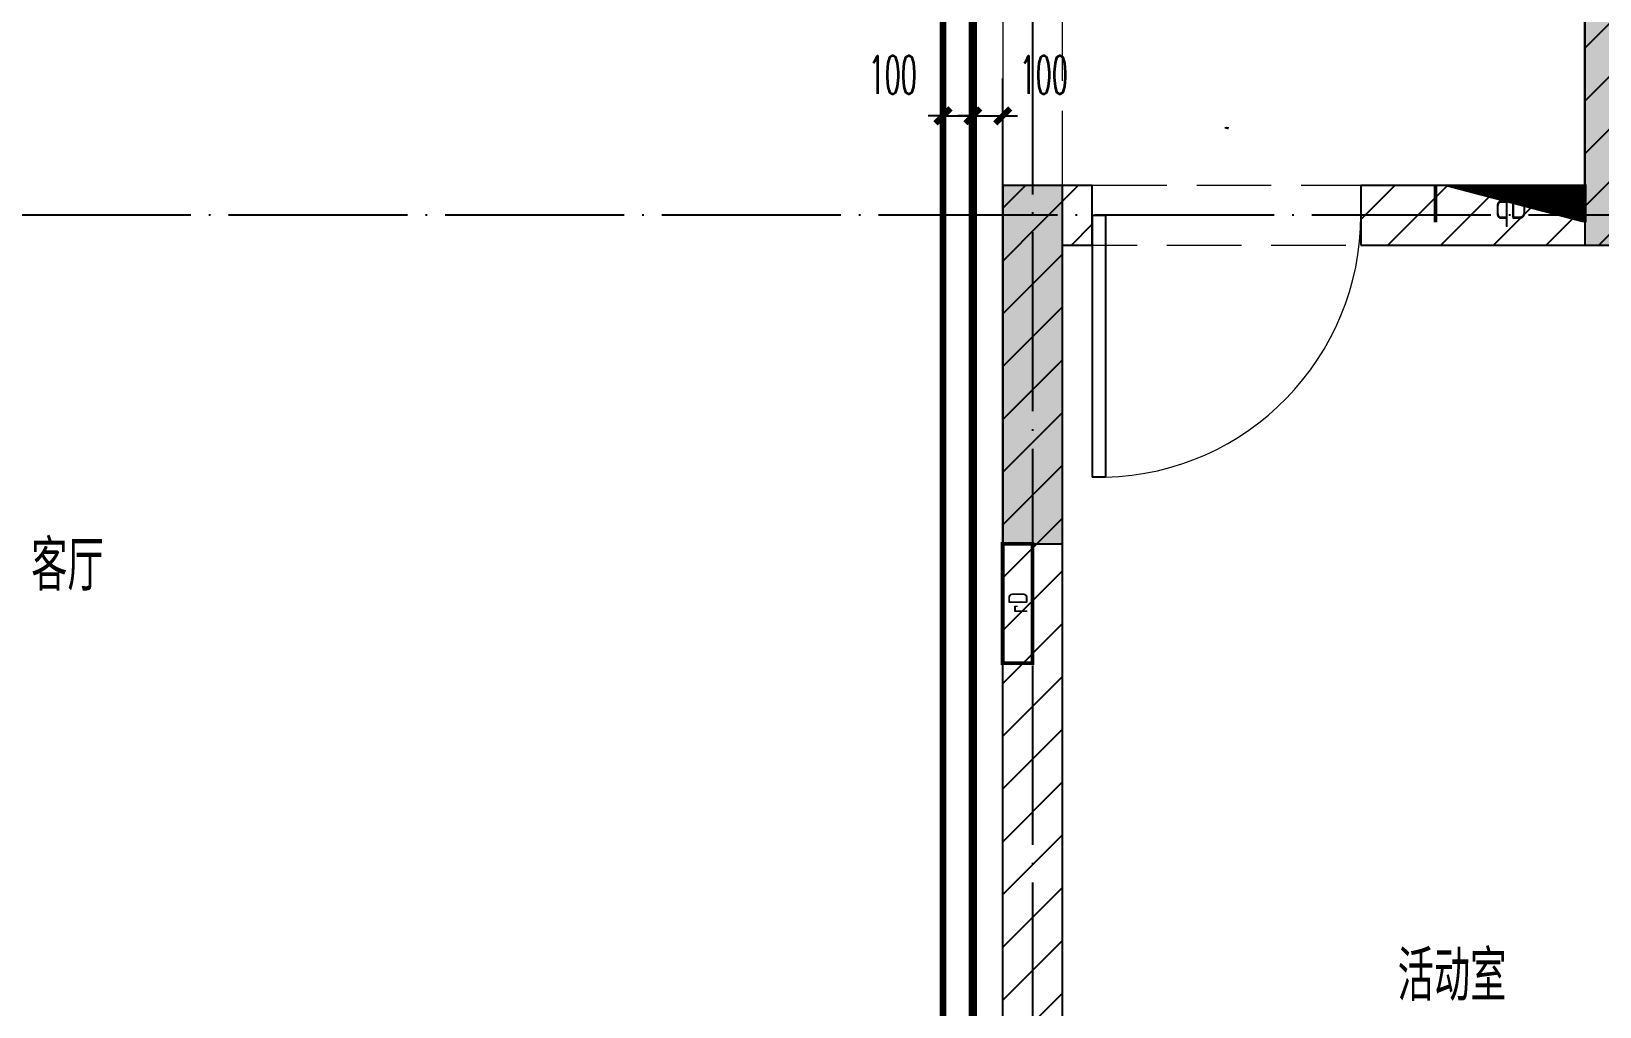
# Model space of a CAD drawing. Extents: x 27938 to 1507990, y 110129 to 923079.
# Drawn here: x 1207209 to 1212464, y 582974 to 586240 of the extents above; entities that cross this region are included whole.
import ezdxf

# ---------------------------------------------------------------- set-up
doc = ezdxf.new("R2010")
doc.units = 0
doc.header["$LTSCALE"] = 1000
doc.header["$MEASUREMENT"] = 0
doc.linetypes.add('DASH', pattern=[0.35, 0.25, -0.1])
doc.linetypes.add('DOTE', pattern=[2.4200000000000004, 2, -0.2, 0.02, -0.2])
for name, color, linetype in [('----建筑底图', 8, 'Continuous'), ('COLUMN', 9, 'Continuous'), ('DIM_SYMB', 3, 'Continuous'), ('DOTE', 1, 'Continuous'), ('PIPE-不分区热给水', 5, 'RJ'), ('PIPE-不分区给水', 3, 'J'), ('PUB_HATCH', 8, 'Continuous'), ('PUB_TEXT', 4, 'Continuous'), ('WALL', 9, 'Continuous'), ('WINDOW', 4, 'Continuous'), ('WINDOW_TEXT', 7, 'Continuous')]:
    doc.layers.add(name, color=color, linetype=linetype)
doc.layers.add('EQUIP-消防', color=3, linetype='Continuous', lineweight=20)
doc.layers.add('S-L主梁线', color=4, linetype='DASH', plot=False)
doc.styles.add('_TCH_DIM_T3', font='SIMPLEX.shx', dxfattribs={"width": 0.4941176470588236, "bigfont": 'GBCBIG.shx'})
doc.styles.add('_TCH_WINDOW', font='SIMPLEX.shx', dxfattribs={"width": 0.7, "height": 3.5, "bigfont": 'GBCBIG.shx'})
doc.styles.get("Standard").update_dxf_attribs({"font": 'gbenor.shx', "bigfont": 'gbcbig.shx'})
doc.styles.add('房间名称', font='TSSDENG', dxfattribs={"width": 0.8, "bigfont": 'HZTXT'})
doc.linetypes.add('J', pattern='A,3,-0.2,["J",Standard,S=0.25,R=0,X=-0.1,Y=-0.115],-0.2', length=3.4)
doc.linetypes.add('RJ', pattern='A,3,-0.2,["RJ",Standard,S=0.25,R=0,X=-0.1,Y=-0.115],-0.35', length=3.55)
doc.dimstyles.new('_TWT_ARCH&&50', dxfattribs={"dimtxt": 127.5, "dimasz": 50, "dimexe": 125, "dimexo": 150, "dimgap": 61.25000000000001, "dimtad": 1, "dimdec": 0, "dimzin": 0, "dimdsep": 46, "dimtxsty": '_TCH_DIM_T3', "dimblk": 'ARCHTICK', "dimcen": 0.09, "dimclrt": 7, "dimazin": 2, "dimtfac": 1, "dimtdec": 0, "dimtix": 1, "dimtmove": 2, "dimatfit": 3, "dimfxl": 1, "dimtolj": 1, "dimtzin": 0, "dimarcsym": 0})
pattern_1 = [(45, (0, 89.755675), (-88.38838300365748, 88.3883830036575), [])]

# ---------------------------------------------------------------- blocks, each defined once
blk = doc.blocks.new('GFDGFSDFGD')
at = {"layer": 'PUB_HATCH'}
for points in [[(431966.5784036494, 370823.7242366532), (431316.5776486206, 370823.7237811558), (431316.5776486206, 370623.7235008508), (431766.5784036494, 370623.7242366532), (431766.5784024601, 368523.7281419866), (432166.5784024601, 368523.7281419866), (432166.5784024601, 368723.7281419866), (431966.5784025923, 368723.7281419866)], [(429816.5903770567, 368723.7167772611), (429816.5903740046, 367523.7257142118), (430016.5903773749, 367523.7239627372), (430016.5903773351, 368723.7167773817)]]:
    blk.add_hatch(color=256, dxfattribs=at).paths.add_polyline_path(points)
at = {"layer": 'COLUMN', "color": 6}
for p, q in [((431766.5784036494, 370623.7242366532), (431766.5784024601, 368523.7281419866)), ((429816.5903770567, 368723.7167772611), (429816.5903740046, 367523.7257142118)), ((430016.5903773351, 368723.7167773817), (429816.5903770567, 368723.7167772611)), ((430016.5903773749, 367523.7239627372), (430016.5903773351, 368723.7167773817)), ((431766.5784024601, 368523.7281419866), (432166.5784024601, 368523.7281419866)), ((429816.5903740046, 367523.7257142118), (430016.5903773749, 367523.7239627372))]:
    blk.add_line(p, q, dxfattribs=at)
blk = doc.blocks.new('GDGRDGDRGDFD')
at = {"layer": 'EQUIP-消防', "const_width": 12.82051282052028}
blk.add_lwpolyline([(136866.5605577994, 335507.811971089), (136366.5605577994, 335507.8119710906), (136366.5605577991, 335347.8119710904), (136866.5605577991, 335347.8119710888)], close=True, dxfattribs=at)
at = {"layer": 'PUB_TEXT', "color": 7, "true_color": 0xffffff, "style": '房间名称', "width": 0.8}
blk.add_text('qD', height=90, dxfattribs=at).set_placement((136565.0499633249, 335395.5346836653))
blk = doc.blocks.new('FSFSFSFSEG')
at = {"layer": 'EQUIP-消防', "const_width": 12.82051282052028}
blk.add_lwpolyline([(136866.5605577994, 335152.5449090759), (136466.5605577994, 335152.5449090774), (136466.5605577991, 335052.5449090772), (136866.5605577991, 335052.5449090757)], close=True, dxfattribs=at)
at = {"layer": 'PUB_TEXT', "color": 7, "true_color": 0xffffff, "style": '房间名称', "width": 0.8}
blk.add_text('rD', height=64.8, dxfattribs=at).set_placement((136633.7425204425, 335069.0046025831))
blk = doc.blocks.new('GHFHFHTFHCSDCS')
blk.add_blockref('GDGRDGDRGDFD', (294900.0178471453, 33215.91286097257))
at = {"rotation": 89.99999999297357}
blk.add_blockref('FSFSFSFSEG', (764969.1235946793, 230657.1642343822), dxfattribs=at)
blk = doc.blocks.new('$DorLib2D$00000001')
for p, q in [((0.45, 0.9750000000000001), (0.5000000000000002, 0.9750000000000001)), ((0.45, 0), (0.45, 0.9750000000000001)), ((0.5, 0), (0.5, 0.9750000000000001)), ((0.5, 0), (0.45, 0))]:
    blk.add_line(p, q)
at = {"lineweight": 13}
blk.add_arc((0.475, 0), 0.975, 91.4692835813538, 180, dxfattribs=at)
blk = doc.blocks.new('A$C149A4CC3')
at = {"layer": 'PUB_HATCH'}
h = blk.add_hatch(dxfattribs=at)
h.set_pattern_fill('普通砖', color=256, scale=50, style=0)
h.set_pattern_definition(pattern_1)
h.paths.add_polyline_path([(-13749.99999506118, -20876.75101455761), (-13649.99999509885, -20810.08434790351), (-13649.99999728294, -18910.08434790961), (-13749.99999732129, -18843.41768124295), (-13849.99999728294, -18910.08434790964), (-13849.99999509886, -20810.0843478837)])
h = blk.add_hatch(dxfattribs=at)
h.set_pattern_fill('普通砖', color=256, scale=50, style=0)
h.set_pattern_definition(pattern_1)
h.paths.add_polyline_path([(-15733.33333369147, -23910.08434784591), (-15600.00000036322, -23910.0843478604), (-15600.0000000076, -21010.08434785007), (-15799.99999998309, -20810.08434784622), (-15800.00000035096, -23810.0843478463)])
h = blk.add_hatch(dxfattribs=at)
h.set_pattern_fill('普通砖', color=256, scale=50, style=0)
h.set_pattern_definition(pattern_1)
h.paths.add_polyline_path([(-15600.0000000076, -21010.08434785007), (-15499.99999983777, -21010.08434785201), (-15499.99999983392, -20810.084347852), (-15799.99999998309, -20810.08434784622)])
h = blk.add_hatch(dxfattribs=at)
h.set_pattern_fill('普通砖', color=256, scale=50, style=0)
h.set_pattern_definition(pattern_1)
h.paths.add_polyline_path([(-13849.99999509886, -20810.0843478837), (-14599.99999983392, -20810.0843478693), (-14599.99999983777, -21010.0843478693), (-13749.99999498582, -21010.08434788563), (-13749.99999586598, -20876.75101456349)])
at = {"layer": 'DOTE', "color": 169, "linetype": 'DOTE', "ltscale": 0.3}
for p, q in [((-15699.78308988456, -16610.08434715238), (-15700.02147604118, -26899.48234673277)), ((25039.89799962282, -20910.08434866788), (-25818.76699962281, -20910.08434763114))]:
    blk.add_line(p, q, dxfattribs=at)
at = {"layer": 'WALL', "color": 8}
for p, q in [((-13849.99999509886, -20810.0843478837), (-13849.99999728294, -18910.08434790964)), ((-15800.00000035096, -23810.0843478463), (-15799.99999998309, -20810.08434784622)), ((-15499.99999983392, -20810.084347852), (-15799.99999998309, -20810.08434784622)), ((-15499.99999983777, -21010.08434785201), (-15499.99999983392, -20810.084347852)), ((-13849.99999509886, -20810.0843478837), (-14599.99999983392, -20810.0843478693)), ((-14599.99999983392, -20810.0843478693), (-14599.99999983777, -21010.0843478693)), ((-15600.00000036322, -23910.0843478604), (-15600.0000000076, -21010.08434785007)), ((-15600.0000000076, -21010.08434785007), (-15499.99999983777, -21010.08434785201)), ((-14599.99999983777, -21010.0843478693), (-13749.99999498582, -21010.08434788563))]:
    blk.add_line(p, q, dxfattribs=at)
at = {"color": 8}
for name, p in [('GFDGFSDFGD', (-445616.5786988664, -389533.8091794208)), ('GHFHFHTFHCSDCS', (-445616.5787024723, -389533.8091794431))]:
    blk.add_blockref(name, p, dxfattribs=at)
at = {"layer": 'WINDOW', "color": 8}
ref = blk.add_blockref('$DorLib2D$00000001', (-15049.99999983586, -20910.08434786064), dxfattribs=dict(at, xscale=900, yscale=900, zscale=900, rotation=179.9999999988986))
ref.add_attrib('A', 'M0922', (-15054.89999983019, -20619.70934786056), dxfattribs={"layer": 'WINDOW_TEXT', "color": 8, "ltscale": 0.5, "height": 4.25, "rotation": 359.9999999988985, "style": '_TCH_WINDOW', "width": 0.4941176470588236})
at = {"layer": 'PUB_TEXT', "color": 8}
for s, p in [('客厅', (-19055.03862963209, -22167.60171416198)), ('活动室', (-14476.76076253562, -23541.80149227014))]:
    blk.add_text(s, height=168.7943262411347, dxfattribs=at).set_placement(p)
blk = doc.blocks.new('A$C63B2058D')
at = {"layer": 'S-L主梁线', "color": 0, "linetype": 'DASH', "lineweight": 18}
for p, q in [((-1949.988797565224, 0), (-1949.988797565224, 1400.001805619453)), ((-2149.988797565224, 1300.001805619453), (-2149.988797565224, 0)), ((-200, 0), (-1949.988797565224, 0)), ((-1949.988797565224, -200), (-200, -200)), ((-2149.988797565224, -1200.000091313443), (-2149.988025928964, -2750.021000033419)), ((-1949.988026840205, -2750.000762178679), (-1949.988797565224, -1200))]:
    blk.add_line(p, q, dxfattribs=at)
blk = doc.blocks.new('_ArchTick')
at = {"color": 0, "linetype": 'ByBlock', "const_width": 0.4}
blk.add_lwpolyline([(-0.5, -0.5), (0.5, 0.5)], dxfattribs=at)
blk = doc.blocks.new('*D413')
at = {"layer": 'Defpoints', "color": 0}
for p in [(1210363.6183707, 585956.866), (1210263.61838155, 585554.878), (1210363.6183707, 585554.878)]:
    blk.add_point(p, dxfattribs=at)
at = {"layer": 'DIM_SYMB', "color": 0, "lineweight": -2}
for p, q in [((1210263.61838155, 585704.878), (1210263.61838155, 586081.866)), ((1210363.6183707, 585704.878), (1210363.6183707, 586081.866)), ((1210263.61838155, 585956.866), (1210213.61838155, 585956.866)), ((1210263.61838155, 585956.866), (1210363.6183707, 585956.866)), ((1210363.6183707, 585956.866), (1210413.6183707, 585956.866))]:
    blk.add_line(p, q, dxfattribs=at)
at = {"layer": 'DIM_SYMB', "color": 0, "lineweight": -2, "xscale": 50, "yscale": 50, "zscale": 50}
blk.add_blockref('_ArchTick', (1210263.61838155, 585956.866), dxfattribs=at)
at = {"layer": 'DIM_SYMB', "color": 0, "lineweight": -2, "xscale": 50, "yscale": 50, "zscale": 50, "rotation": 180}
blk.add_blockref('_ArchTick', (1210363.6183707, 585956.866), dxfattribs=at)
at = {"layer": 'DIM_SYMB', "color": 7, "insert": (1210095.141, 586094.366), "char_height": 127.5, "attachment_point": 5, "style": '_TCH_DIM_T3'}
blk.add_mtext('\\A1;100', dxfattribs=at)
blk = doc.blocks.new('*D414')
at = {"layer": 'Defpoints', "color": 0}
for p in [(1210463.606702366, 585956.866), (1210363.6183707, 585554.878), (1210463.606702366, 585554.878)]:
    blk.add_point(p, dxfattribs=at)
at = {"layer": 'DIM_SYMB', "color": 0, "lineweight": -2}
for p, q in [((1210363.6183707, 585704.878), (1210363.6183707, 586081.866)), ((1210463.606702366, 585704.878), (1210463.606702366, 586081.866)), ((1210363.6183707, 585956.866), (1210313.6183707, 585956.866)), ((1210363.6183707, 585956.866), (1210463.606702366, 585956.866)), ((1210463.606702366, 585956.866), (1210513.606702366, 585956.866))]:
    blk.add_line(p, q, dxfattribs=at)
at = {"layer": 'DIM_SYMB', "color": 0, "lineweight": -2, "xscale": 50, "yscale": 50, "zscale": 50}
blk.add_blockref('_ArchTick', (1210363.6183707, 585956.866), dxfattribs=at)
at = {"layer": 'DIM_SYMB', "color": 0, "lineweight": -2, "xscale": 50, "yscale": 50, "zscale": 50, "rotation": 180}
blk.add_blockref('_ArchTick', (1210463.606702366, 585956.866), dxfattribs=at)
at = {"layer": 'DIM_SYMB', "color": 7, "insert": (1210601.106702366, 586094.366), "char_height": 127.5, "attachment_point": 5, "style": '_TCH_DIM_T3'}
blk.add_mtext('\\A1;100', dxfattribs=at)

msp = doc.modelspace()

# ---------------------------------------------------------------- block references
at = {"layer": '----建筑底图'}
msp.add_blockref('A$C149A4CC3', (1226263.606702472, 606534.0600115282), dxfattribs=at)

# ---------------------------------------------------------------- next in the draw order: linework, layer by layer
at = {"layer": 'PIPE-不分区热给水', "ltscale": 0.25, "const_width": 22.5}
msp.add_lwpolyline([(1210263.618339567, 582324.4239724337), (1210263.618423533, 586823.9756563738)], dxfattribs=at)
at = {"layer": 'PIPE-不分区给水', "ltscale": 0.25, "const_width": 27.5}
msp.add_lwpolyline([(1210363.6184018, 586923.975656381), (1210363.618339845, 582385.6739724326)], dxfattribs=at)

# ---------------------------------------------------------------- next in the draw order: block references
at = {"layer": 'S-L主梁线', "color": 225, "linetype": 'ByBlock', "lineweight": 18}
msp.add_blockref('A$C63B2058D', (1212613.606707373, 585723.9756636247), dxfattribs=at)

# ---------------------------------------------------------------- next in the draw order: dimensions: what is measured, and where the dimension line sits
at = {"layer": 'DIM_SYMB'}
for base, p1, p2, picture, middle in [((1210363.6183707, 585956.866), (1210263.61838155, 585554.878), (1210363.6183707, 585554.878), '*D413', (1210095.141, 586094.366)), ((1210463.606702366, 585956.866), (1210363.6183707, 585554.878), (1210463.606702366, 585554.878), '*D414', (1210601.106702366, 586094.366))]:
    dim = msp.add_linear_dim(base=base, p1=p1, p2=p2, angle=0, dimstyle='_TWT_ARCH&&50', dxfattribs=at)
    dim.commit()
    dim.dimension.update_dxf_attribs({"geometry": picture, "text_midpoint": middle, "dimtype": 129})

doc.saveas('drawing.dxf')
